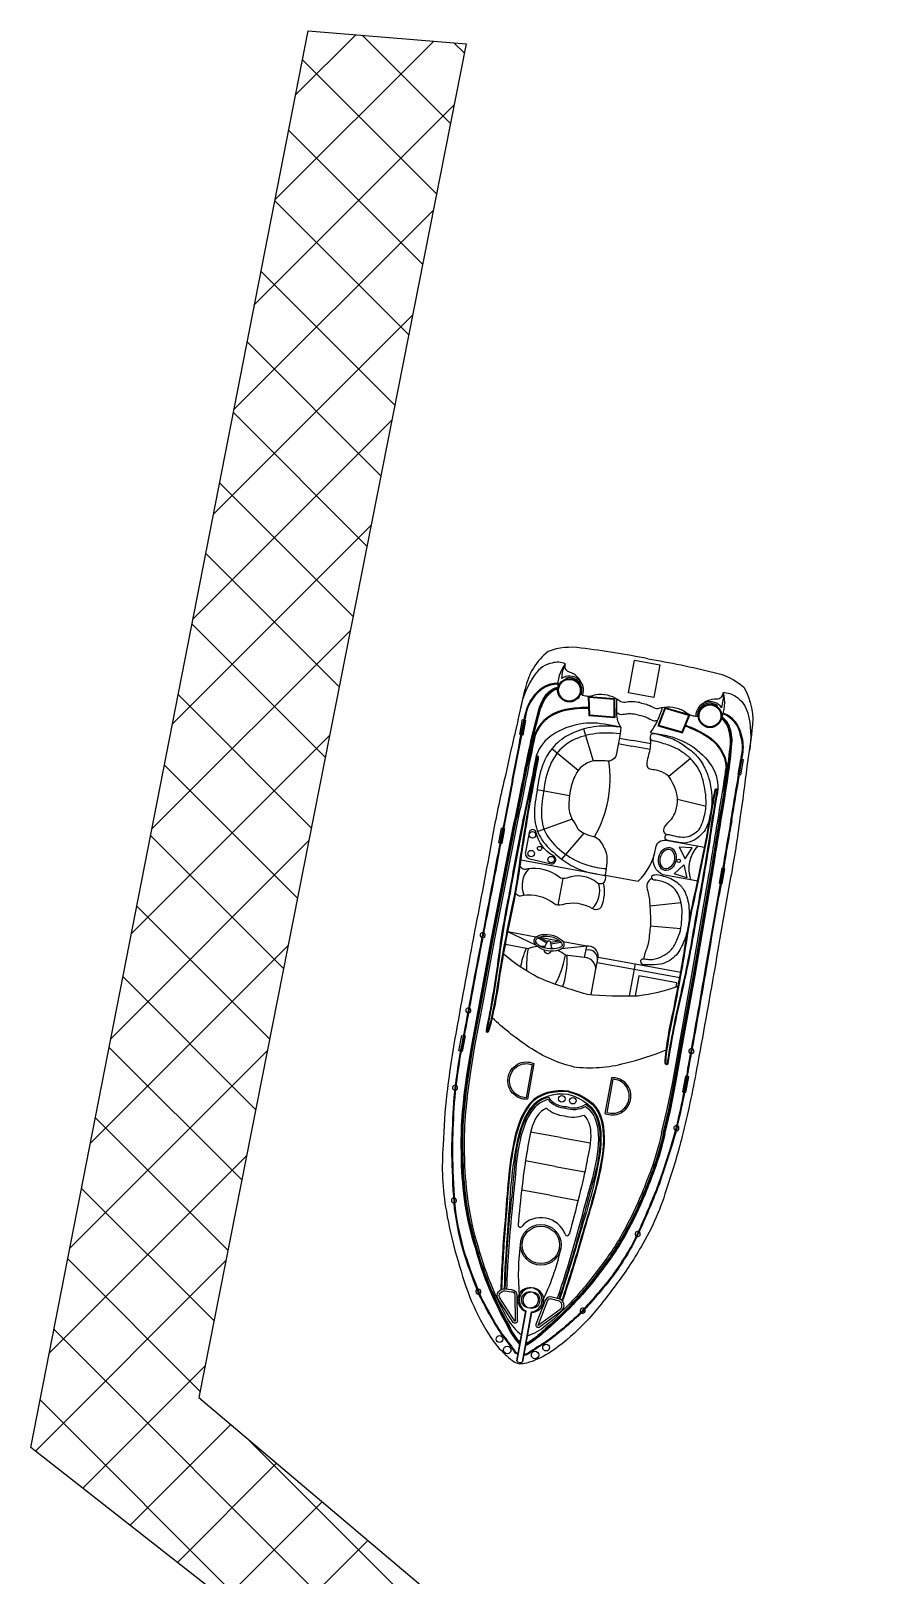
# Model space of a CAD drawing. Header units: metres. Extents: x 316591 to 321268, y 1878408 to 1881184.
# Drawn here: x 316680.8 to 316770.4, y 1880373.1 to 1880537.6 of the extents above; entities that cross this region are included whole.
import ezdxf

# ---------------------------------------------------------------- set-up
doc = ezdxf.new("R2010")
doc.units = ezdxf.units.M
doc.layers.add('PORT', color=5, linetype='Continuous')

msp = doc.modelspace()

# ---------------------------------------------------------------- linework, layer by layer
at = {"color": 32, "true_color": 0xcd6928}
for p, q in [((316737.77, 1880468.55), (316737.75, 1880468.63)), ((316753.83, 1880465.62), (316753.88, 1880465.69)), ((316740.68, 1880459.81), (316739.66, 1880463.22)), ((316743.42, 1880462.26), (316744.87, 1880461.99)), ((316746.77, 1880461.64), (316744.87, 1880461.99)), ((316739.03, 1880458.81), (316736.23, 1880461.11)), ((316743.31, 1880461.67), (316744.76, 1880461.41)), ((316746.71, 1880461.05), (316744.76, 1880461.41)), ((316751, 1880460.07), (316748.68, 1880458.16)), ((316738.12, 1880456.12), (316734.67, 1880456.73)), ((316752.66, 1880454.98), (316749.62, 1880455.72)), ((316738.4, 1880453.61), (316734.74, 1880452.29)), ((316739.64, 1880452.12), (316737.28, 1880449.37)), ((316741.03, 1880447.77), (316732.95, 1880449.25)), ((316737.4, 1880447.29), (316736.88, 1880444.45)), ((316750, 1880444.7), (316746.68, 1880444.36)), ((316749.96, 1880441.95), (316746.72, 1880442.21)), ((316734.55, 1880441.07), (316731.56, 1880441.62)), ((316734.55, 1880440.21), (316731.56, 1880441.62)), ((316735.71, 1880440.42), (316734.75, 1880440.98)), ((316735.8, 1880440.57), (316734.94, 1880441.07)), ((316736.88, 1880440.65), (316735.12, 1880440.97)), ((316736.11, 1880440.52), (316737.06, 1880440.67)), ((316736.14, 1880440.34), (316737.21, 1880440.52)), ((316739.95, 1880440.09), (316737.45, 1880440.54)), ((316739.95, 1880440.09), (316737.28, 1880439.82)), ((316739.73, 1880438.88), (316739.95, 1880440.09)), ((316745.01, 1880437.63), (316749.86, 1880436.75)), ((316745.11, 1880438.21), (316749.96, 1880437.33)), ((316737.15, 1880419.72), (316733.98, 1880420.3)), ((316737.15, 1880419.72), (316740.33, 1880419.14)), ((316736.59, 1880416.65), (316733.43, 1880417.23)), ((316736.59, 1880416.65), (316739.76, 1880416.07)), ((316736.03, 1880413.58), (316733, 1880414.13)), ((316736.03, 1880413.58), (316739.06, 1880413.02))]:
    msp.add_line(p, q, dxfattribs=at)
for points in [[(316746.46, 1880470.71, 0.01736), (316739.36, 1880471.84, 0.12634), (316735.85, 1880471.49, 0.172899), (316733.39, 1880467.5, 0.013884), (316732.54, 1880463.69, 0.008973), (316731.29, 1880458.26, 0.01509), (316729.97, 1880452.02, -0.002245), (316728.15, 1880442.37, 0.003342), (316726.17, 1880431.65, 0.016984), (316725.07, 1880424.43, 0.024546), (316724.68, 1880418.93, 0.067942), (316725.01, 1880411.87, 0.033948), (316726.1, 1880407.11, 0.022001), (316727.48, 1880402.79, 0.042872), (316729.49, 1880398.81, 0.059514), (316731.09, 1880396.79, 0.046364), (316732.05, 1880395.96, 0.104882), (316732.76, 1880395.62, 0.104882)], [(316746.46, 1880470.71, -0.01736), (316753.51, 1880469.25, -0.12634), (316756.67, 1880467.69, -0.172899), (316757.55, 1880463.09, -0.013884), (316757, 1880459.22, -0.008973), (316756.26, 1880453.7, -0.01509), (316755.28, 1880447.4, 0.002245), (316753.58, 1880437.73, -0.003342), (316751.65, 1880427, -0.016984), (316750.12, 1880419.86, -0.024546), (316748.54, 1880414.58, -0.067942), (316745.74, 1880408.09, -0.033948), (316743.04, 1880404.02, -0.022001), (316740.22, 1880400.46, -0.042872), (316736.93, 1880397.45, -0.059514), (316734.73, 1880396.13, -0.046364), (316733.53, 1880395.69, -0.104882), (316732.76, 1880395.62, -0.104882)], [(316737.67, 1880470.17, 0.164393), (316736.29, 1880470.25, 0.188684), (316734.46, 1880469.06, 0.10758), (316732.89, 1880465.38)], [(316726.88, 1880423.99), (316727.23, 1880426.56), (316727.71, 1880429.52), (316728.61, 1880434.33), (316729.82, 1880440.93), (316731.87, 1880451.5, 0.002601), (316733.05, 1880457.23, -0.004411), (316734.05, 1880462.1, -0.013009), (316734.89, 1880465.42, -0.113396), (316735.85, 1880467.1, -0.146005), (316736.87, 1880467.69, -1.595219)], [(316726.97, 1880423.98), (316727.31, 1880426.55), (316727.79, 1880429.51), (316728.7, 1880434.31), (316729.91, 1880440.92), (316731.96, 1880451.48, 0.002601), (316733.14, 1880457.21, -0.004411), (316734.13, 1880462.08, -0.013003), (316734.97, 1880465.39, -0.113337), (316735.92, 1880467.04, -0.144821), (316736.87, 1880467.6, -0.138987)], [(316727.06, 1880423.97), (316727.4, 1880426.54), (316727.88, 1880429.49), (316728.79, 1880434.3), (316729.99, 1880440.9), (316732.05, 1880451.47, 0.002601), (316733.22, 1880457.19, -0.00441), (316734.22, 1880462.06, -0.012997), (316735.05, 1880465.37, -0.113276), (316735.98, 1880466.98, -0.142458), (316736.88, 1880467.51, -0.142458)], [(316732.01, 1880457.73, 0.002942), (316732.85, 1880462.02, -0.002013), (316733.41, 1880464.74, -0.130442), (316734.25, 1880466.6, -0.261246), (316736.89, 1880468.13, -0.209197)], [(316732.09, 1880457.71, 0.002941), (316732.94, 1880462, -0.002014), (316733.5, 1880464.73, -0.130992), (316734.33, 1880466.55, -0.261832), (316736.89, 1880468.04, -0.261832)], [(316754.5, 1880467.1, -0.164393), (316755.82, 1880466.69, -0.188684), (316757.1, 1880464.92, -0.10758), (316757.28, 1880460.93)], [(316740.19, 1880465.42, 0.043334), (316738.12, 1880465.27, 0.18333), (316735.15, 1880463.75, 0.123985), (316734.18, 1880461.49, -0.015377), (316733.75, 1880459.81)], [(316740.19, 1880465.51, 0.043195), (316738.11, 1880465.36, 0.183415), (316735.09, 1880463.81, 0.094511), (316734.22, 1880462.09)], [(316743.57, 1880463.42), (316741.85, 1880463.73, 0.202722), (316736.06, 1880462.42, 0.178768), (316734.49, 1880459.99, -0.010028), (316733.39, 1880454.64, 0.005356), (316731.7, 1880445.79, 0.016605), (316730.5, 1880438.59, -0.018921), (316729.24, 1880431.13, 0.925873), (316729.52, 1880431.04, 0.041202), (316729.88, 1880432.34, 0.024461), (316730.67, 1880436.6, -0.012888), (316732.22, 1880444.82, 0.019359), (316733, 1880449.64, -0.002375), (316733.91, 1880455.23, 0.006386), (316734.58, 1880458.77, 0.013656), (316734.83, 1880460.19, 0.862706), (316734.56, 1880460.27, -0.648089)], [(316743.57, 1880463.42), (316743.5, 1880462.72), (316743.13, 1880460.63, -0.448043), (316741.97, 1880459.82, 0.025561), (316740.88, 1880459.83, 0.15676), (316739.7, 1880459.39, 0.144288), (316739, 1880458.77, 0.079427), (316738.31, 1880457.13, 0.054179), (316738.05, 1880455.15, 0.127294), (316738.42, 1880453.58, -0.025195), (316738.98, 1880452.64, 0.112656), (316739.65, 1880452.12, 0.061652), (316740.66, 1880451.77, -0.222278), (316741.39, 1880451.28, -0.049109), (316741.81, 1880450.55, -0.09997), (316742.08, 1880449.68, -0.045992), (316742.02, 1880448.35), (316741.93, 1880447.65)], [(316748.1, 1880420.13), (316748.69, 1880422.65), (316749.28, 1880425.59), (316750.13, 1880430.4), (316751.34, 1880437), (316753.15, 1880447.61, -0.002601), (316754.07, 1880453.39, 0.00441), (316754.86, 1880458.29, 0.012997), (316755.25, 1880461.68, 0.113276), (316754.95, 1880463.51, 0.142458), (316754.3, 1880464.33, 0.142458)], [(316748.18, 1880420.11), (316748.77, 1880422.63), (316749.37, 1880425.57), (316750.22, 1880430.38), (316751.42, 1880436.99), (316753.23, 1880447.6, -0.002601), (316754.16, 1880453.37, 0.004411), (316754.95, 1880458.28, 0.013003), (316755.33, 1880461.67, 0.113337), (316755.03, 1880463.55, 0.144821), (316754.33, 1880464.42, 0.138987)], [(316748.27, 1880420.09), (316748.86, 1880422.61), (316749.46, 1880425.55), (316750.3, 1880430.37), (316751.51, 1880436.97), (316753.32, 1880447.59, -0.002601), (316754.24, 1880453.36, 0.004411), (316755.03, 1880458.27, 0.013009), (316755.42, 1880461.67, 0.113396), (316755.11, 1880463.58, 0.146005), (316754.37, 1880464.5, 1.595219)], [(316750.46, 1880463.54, -0.043334), (316752.34, 1880462.68, -0.18333), (316754.58, 1880460.2, -0.123985), (316754.69, 1880457.75, 0.015377), (316754.51, 1880456.02)], [(316750.49, 1880463.63, -0.043195), (316752.38, 1880462.76, -0.183415), (316754.66, 1880460.23, -0.094511), (316754.86, 1880458.32)], [(316755.31, 1880453.48, -0.002941), (316756.03, 1880457.78, 0.002014), (316756.47, 1880460.53, 0.130992), (316756.34, 1880462.53, 0.261832), (316754.47, 1880464.84, 0.261832)], [(316755.4, 1880453.46, -0.002942), (316756.12, 1880457.77, 0.002013), (316756.56, 1880460.52, 0.130442), (316756.43, 1880462.55, 0.261246), (316754.51, 1880464.92, 0.209197)], [(316727.23, 1880423.94), (316727.58, 1880426.51), (316728.05, 1880429.46), (316728.96, 1880434.26), (316730.16, 1880440.87), (316732.22, 1880451.43, 0.002601), (316733.39, 1880457.16, -0.00441), (316734.39, 1880462.02, -0.002867), (316734.56, 1880462.75, -0.002867)], [(316746.74, 1880462.84), (316748.31, 1880462.55, -0.202722), (316753.26, 1880459.28, -0.178768), (316753.87, 1880456.46, 0.010028), (316753.01, 1880451.06, -0.005356), (316751.46, 1880442.18, -0.016605), (316750.04, 1880435.03, 0.018921), (316748.59, 1880427.6, -0.925873), (316748.3, 1880427.61, -0.041202), (316748.41, 1880428.96, -0.024461), (316749.18, 1880433.22, 0.012888), (316750.64, 1880441.45, -0.019359), (316751.61, 1880446.25, 0.002375), (316752.74, 1880451.79, -0.006386), (316753.35, 1880455.34, -0.013656), (316753.63, 1880456.76, -0.862706), (316753.9, 1880456.74, 0.648089)], [(316734.64, 1880460.24, 0.016488), (316734.58, 1880459.98, -0.010023), (316733.48, 1880454.62, 0.005356), (316731.79, 1880445.77, 0.016607), (316730.59, 1880438.58, -0.018921), (316729.32, 1880431.12, -0.01143), (316729.32, 1880431.11, 0.913283), (316729.43, 1880431.07, 0.041174), (316729.8, 1880432.36, 0.024478), (316730.58, 1880436.62, -0.012889), (316732.13, 1880444.83, 0.019362), (316732.92, 1880449.66, -0.002377), (316733.82, 1880455.25, 0.006391), (316734.5, 1880458.78, 0.013664), (316734.74, 1880460.2, -0.000701), (316734.74, 1880460.2, 0.819976), (316734.64, 1880460.24, 0.819976)], [(316747.93, 1880420.17), (316748.51, 1880422.69), (316749.11, 1880425.62), (316749.96, 1880430.43), (316751.16, 1880437.03), (316752.97, 1880447.64, -0.002601), (316753.9, 1880453.42, 0.00441), (316754.69, 1880458.32, 0.002867), (316754.79, 1880459.06, 0.002867)], [(316732.01, 1880457.73, -0.006425), (316730.85, 1880451.83, -0.002217), (316729.02, 1880442.2, 0.003368), (316726.99, 1880431.4, 0.024633), (316725.87, 1880424.57, 0.015037), (316725.61, 1880420, 0.025439), (316725.58, 1880417.45, 0.013843), (316725.85, 1880412.14, 0.040266), (316726.9, 1880407.27, 0.016729), (316728.52, 1880402.91, 0.029739), (316730.85, 1880398.77, -0.01525), (316732.18, 1880396.99, 0.132389), (316732.48, 1880396.71, 0.028442), (316732.63, 1880396.63, 0.028442)], [(316732.09, 1880457.72, -0.006424), (316730.94, 1880451.82, -0.002217), (316729.11, 1880442.18, 0.003368), (316727.07, 1880431.39, 0.024633), (316725.95, 1880424.56, 0.015038), (316725.69, 1880420, 0.025461), (316725.67, 1880417.45, 0.013839), (316725.94, 1880412.15, 0.040238), (316726.99, 1880407.3, 0.016715), (316728.6, 1880402.94, 0.029693), (316730.92, 1880398.82, -0.015234), (316732.26, 1880397.03, 0.134036), (316732.52, 1880396.79, 0.024879), (316732.64, 1880396.72, 0.024879)], [(316753.82, 1880456.74, -0.016488), (316753.79, 1880456.47, 0.010023), (316752.92, 1880451.07, -0.005356), (316751.38, 1880442.19, -0.016607), (316749.96, 1880435.05, 0.018921), (316748.51, 1880427.61, 0.01143), (316748.51, 1880427.61, -0.913283), (316748.39, 1880427.61, -0.041174), (316748.5, 1880428.94, -0.024478), (316749.27, 1880433.21, 0.012889), (316750.72, 1880441.44, -0.019362), (316751.69, 1880446.23, 0.002377), (316752.82, 1880451.78, -0.006391), (316753.44, 1880455.33, -0.013664), (316753.72, 1880456.74, 0.000701), (316753.72, 1880456.74, -0.819976), (316753.82, 1880456.74, -0.819976)], [(316755.4, 1880453.46, 0.006425), (316754.4, 1880447.54, 0.002217), (316752.7, 1880437.88, -0.003368), (316750.79, 1880427.06, -0.024633), (316749.43, 1880420.27, -0.015037), (316748.06, 1880415.9, -0.025439), (316747.18, 1880413.5, -0.013843), (316745.05, 1880408.63, -0.040266), (316742.35, 1880404.45, -0.016729), (316739.29, 1880400.94, -0.029739), (316735.65, 1880397.89, 0.01525), (316733.77, 1880396.7, -0.132389), (316733.39, 1880396.54, -0.028442), (316733.23, 1880396.52, -0.028442)], [(316755.31, 1880453.48, 0.006424), (316754.31, 1880447.55, 0.002217), (316752.61, 1880437.89, -0.003368), (316750.7, 1880427.07, -0.024633), (316749.34, 1880420.29, -0.015038), (316747.97, 1880415.93, -0.025461), (316747.1, 1880413.54, -0.013839), (316744.97, 1880408.67, -0.040238), (316742.28, 1880404.51, -0.016715), (316739.23, 1880401, -0.029693), (316735.61, 1880397.97, 0.015234), (316733.72, 1880396.77, -0.134036), (316733.38, 1880396.63, -0.024879), (316733.25, 1880396.61, -0.024879)], [(316741.93, 1880447.65), (316745.44, 1880447.01, 0.158322), (316747.32, 1880450.57, -0.417676), (316748.37, 1880451.39), (316752.5, 1880450.63)], [(316741.93, 1880447.65, -0.291269), (316741.69, 1880446.79, -0.299867), (316741.12, 1880446.82, 0.273478), (316737.85, 1880447.35, -0.28657), (316736.98, 1880447.48, 0.198759), (316733.67, 1880448.33, -0.45148), (316732.87, 1880448.63, -1.463971)], [(316751.77, 1880447.03), (316748.09, 1880447.7, -0.406088), (316747.13, 1880449.77)], [(316741.7, 1880446.8, -0.164009), (316741.48, 1880444.26, -0.407559), (316740.61, 1880444.07, 0.20466), (316737.33, 1880444.51, -0.28657), (316736.46, 1880444.64, 0.198759), (316733.15, 1880445.49, -0.45148), (316732.35, 1880445.79, -1.463971)], [(316739.94, 1880434.98, -0.033687), (316734.76, 1880436.77, -0.051879), (316731.12, 1880439.22, -1.92312)], [(316740.44, 1880434.96), (316740.9, 1880437.46, 0.462925), (316739.73, 1880438.88), (316737.69, 1880439.13)], [(316740.9, 1880437.46), (316741.09, 1880438.54, 0.545737), (316739.87, 1880439.68, 0.282905)], [(316741.09, 1880438.54), (316741.16, 1880438.93, 0.516839), (316739.95, 1880440.09, 0.282905)], [(316739.94, 1880434.98, 0.033687), (316745.41, 1880434.82, 0.051879), (316749.69, 1880435.83, 1.92312)], [(316738.53, 1880427.25, -0.096403), (316733.52, 1880429.55, -0.040538), (316729.91, 1880432.44, -1.92312)], [(316738.53, 1880427.25, 0.096403), (316744.03, 1880427.64, 0.040538), (316748.43, 1880429.06, 1.92312)], [(316734.33, 1880427.59), (316733.64, 1880423.79, -0.483063), (316731.59, 1880426.09, -0.50024), (316734.33, 1880427.59, -0.418424)], [(316742.58, 1880426.09), (316741.88, 1880422.29, 0.483063), (316744.61, 1880423.71, 0.50024), (316742.58, 1880426.09, 0.418424)], [(316726.88, 1880423.99, 0.031596), (316726.57, 1880419.96, 0.004928), (316726.58, 1880417.26, 0.02844), (316726.99, 1880412.59, 0.042875), (316728.06, 1880407.99, 0.035347), (316729.6, 1880403.54, 0.024093), (316731.52, 1880399.61, 0.079837), (316732.81, 1880397.66)], [(316726.97, 1880423.98, 0.031592), (316726.66, 1880419.96, 0.004926), (316726.67, 1880417.27, 0.028436), (316727.08, 1880412.6, 0.042895), (316728.14, 1880408.02, 0.035363), (316729.68, 1880403.58, 0.024111), (316731.6, 1880399.65, 0.077658), (316732.83, 1880397.77, 0.077658)], [(316727.06, 1880423.96, 0.031588), (316726.74, 1880419.96, 0.004924), (316726.76, 1880417.27, 0.028433), (316727.17, 1880412.62, 0.042917), (316728.23, 1880408.04, 0.035379), (316729.76, 1880403.61, 0.02413), (316731.68, 1880399.69, 0.075408), (316732.85, 1880397.88, 0.075408)], [(316727.23, 1880423.94, 0.031581), (316726.92, 1880419.95, 0.00492), (316726.93, 1880417.27, 0.028426), (316727.34, 1880412.64, 0.042959), (316728.39, 1880408.09, 0.035411), (316729.92, 1880403.68, 0.028829), (316731.53, 1880400.39, 0.092336), (316733, 1880398.69, 0.080328)], [(316748.27, 1880420.09, -0.031596), (316747.14, 1880416.2, -0.004928), (316746.17, 1880413.69, -0.02844), (316744.14, 1880409.46, -0.042875), (316741.52, 1880405.54, -0.035347), (316738.5, 1880401.92, -0.024093), (316735.32, 1880398.92, -0.079837), (316733.42, 1880397.55)], [(316748.18, 1880420.1, -0.031592), (316747.06, 1880416.23, -0.004926), (316746.09, 1880413.72, -0.028436), (316744.06, 1880409.5, -0.042895), (316741.45, 1880405.59, -0.035363), (316738.44, 1880401.98, -0.024111), (316735.26, 1880398.99, -0.077658), (316733.44, 1880397.66, -0.077658)], [(316748.1, 1880420.12, -0.031588), (316746.98, 1880416.26, -0.004924), (316746.01, 1880413.75, -0.028433), (316743.99, 1880409.55, -0.042917), (316741.38, 1880405.64, -0.035379), (316738.38, 1880402.04, -0.02413), (316735.2, 1880399.05, -0.075408), (316733.46, 1880397.77, -0.075408)], [(316747.93, 1880420.16, -0.031581), (316746.81, 1880416.32, -0.00492), (316745.85, 1880413.82, -0.028426), (316743.83, 1880409.63, -0.042959), (316741.24, 1880405.75, -0.035411), (316738.25, 1880402.16, -0.028829), (316735.58, 1880399.65, -0.092336), (316733.61, 1880398.58, -0.080328)], [(316731.25, 1880403.59), (316731.95, 1880403.52, -0.382221), (316732.52, 1880403), (316732.56, 1880400.27, -0.786544), (316732.13, 1880400.03), (316730.52, 1880402.51, -0.616464), (316731.25, 1880403.59, -3.844907)], [(316736.98, 1880402.55), (316736.29, 1880402.72, 0.382221), (316735.58, 1880402.44), (316734.58, 1880399.9, 0.786544), (316734.9, 1880399.53), (316737.28, 1880401.28, 0.616464), (316736.98, 1880402.55, 3.844907)]]:
    msp.add_lwpolyline(points, format="xyb", dxfattribs=at)
for points in [[(316747.75, 1880470.07), (316747.11, 1880466.58), (316744.39, 1880467.08), (316745.03, 1880470.57)], [(316742.93, 1880466.47), (316742.94, 1880464.41), (316740.22, 1880464.61), (316740.14, 1880466.7)], [(316742.85, 1880466.39), (316742.85, 1880464.5), (316740.3, 1880464.69), (316740.23, 1880466.6)], [(316748.26, 1880465.49), (316747.53, 1880463.57), (316750.15, 1880462.8), (316750.95, 1880464.72)], [(316748.32, 1880465.39), (316747.64, 1880463.63), (316750.1, 1880462.91), (316750.83, 1880464.67)], [(316750.43, 1880449.41), (316751.19, 1880450.57), (316749.8, 1880450.65)], [(316750.31, 1880448.74), (316750.61, 1880447.37), (316749.28, 1880447.8)]]:
    msp.add_lwpolyline(points, close=True, dxfattribs=at)
for points in [[(316732.97, 1880462.6), (316732.82, 1880462.63), (316733.11, 1880464.23), (316733.3, 1880464.19)], [(316733.38, 1880464.18), (316733.44, 1880464.16), (316733.15, 1880462.57), (316733.06, 1880462.59)], [(316756.39, 1880459.98), (316756.33, 1880459.99), (316756.04, 1880458.39), (316756.13, 1880458.38)], [(316756.22, 1880458.36), (316756.37, 1880458.33), (316756.66, 1880459.93), (316756.47, 1880459.96)], [(316730.71, 1880451.08), (316730.6, 1880451.1), (316730.89, 1880452.67), (316731.02, 1880452.65)], [(316731.11, 1880452.63), (316731.19, 1880452.62), (316730.91, 1880451.04), (316730.8, 1880451.06)], [(316754.44, 1880448.37), (316754.35, 1880448.39), (316754.06, 1880446.81), (316754.17, 1880446.79)], [(316754.26, 1880446.78), (316754.37, 1880446.76), (316754.66, 1880448.33), (316754.53, 1880448.36)], [(316733.72, 1880439.82), (316731.31, 1880440.29)], [(316741.16, 1880438.93), (316745.11, 1880438.21), (316744.49, 1880434.8)], [(316741.06, 1880438.35), (316745.01, 1880437.63)], [(316749.47, 1880435.75), (316749.56, 1880436.2), (316745.52, 1880436.94), (316745.13, 1880434.81)], [(316726.5, 1880428.92), (316726.35, 1880428.95), (316726.65, 1880430.59), (316726.81, 1880430.56)], [(316726.9, 1880430.55), (316727.01, 1880430.53), (316726.71, 1880428.88), (316726.59, 1880428.9)], [(316750.57, 1880426.23), (316750.46, 1880426.25), (316750.16, 1880424.6), (316750.28, 1880424.58)], [(316750.37, 1880424.56), (316750.52, 1880424.54), (316750.82, 1880426.18), (316750.66, 1880426.21)], [(316732.5, 1880395.93), (316733.47, 1880401.26)], [(316733.46, 1880401.21), (316732.5, 1880395.93)], [(316733.1, 1880395.82), (316734.08, 1880401.15)], [(316734.07, 1880401.1), (316733.1, 1880395.82)]]:
    msp.add_lwpolyline(points, dxfattribs=at)
for points in [[(316736.17, 1880448.85, 0.917705), (316736.33, 1880449.75, -0.209704), (316734.58, 1880452.18, 0.850912), (316733.81, 1880452.2), (316733.43, 1880450.12, 0.435659), (316733.89, 1880449.41)], [(316734.13, 1880427.48), (316733.49, 1880423.96, -0.460147), (316731.76, 1880426.06, -0.47706)], [(316742.72, 1880425.92), (316742.08, 1880422.4, 0.460147), (316744.44, 1880423.75, 0.47706)], [(316731.22, 1880403.38), (316731.94, 1880403.3, -0.383069), (316732.3, 1880402.98), (316732.34, 1880400.22, -0.853636), (316732.3, 1880400.17), (316730.71, 1880402.63, -0.613527)], [(316736.93, 1880402.33), (316736.23, 1880402.52, 0.383069), (316735.78, 1880402.35), (316734.77, 1880399.78, 0.853636), (316734.79, 1880399.72), (316737.14, 1880401.45, 0.613527)]]:
    msp.add_lwpolyline(points, format="xyb", close=True, dxfattribs=at)
for centre, radius in [((316738.11, 1880467.35), 1.25), ((316738.11, 1880467.35), 1.16), ((316753.08, 1880464.62), 1.25), ((316753.08, 1880464.62), 1.16), ((316734.17, 1880451.95), 0.348), ((316734.05, 1880449.95), 0.348), ((316734.94, 1880450.5), 0.226), ((316736.16, 1880449.31), 0.348), ((316749.75, 1880449.18), 0.187), ((316737.3, 1880423.85), 0.35), ((316738.48, 1880423.64), 0.35), ((316735.07, 1880408.29), 2.17), ((316735.07, 1880408.29), 2.17), ((316735.07, 1880408.29), 1.99), ((316735.07, 1880408.29), 1.99), ((316733.91, 1880402.43), 0.882), ((316734.08, 1880402.4), 0.882), ((316730.67, 1880398.26), 0.359), ((316735.63, 1880397.35), 0.359), ((316731.49, 1880397.1), 0.4), ((316734.46, 1880396.56), 0.4)]:
    msp.add_circle(centre, radius, dxfattribs=at)
for centre, radius, start, end in [((316740.89, 1880467.77), 4.02, 143.3239, 183.6595), ((316741.29, 1880468.43), 4.02, 154.2973, 177.5298), ((316738.11, 1880467.35), 1.51, 338.981, 123.8826), ((316738.11, 1880467.35), 1.34, 338.981, 105.9309), ((316750.63, 1880465.99), 4.02, 335.6508, 15.9865), ((316750.49, 1880466.75), 4.02, 341.7805, 5.0131), ((316753.08, 1880464.62), 1.51, 35.4278, 180.3294), ((316753.08, 1880464.62), 1.34, 53.3795, 180.3294), ((316729.67, 1880458.02), 12.78, 330.5547, 8.0273), ((316754.39, 1880448.34), 3.57, 137.1237, 199.0112), ((316735.64, 1880446.57), 2.57, 136.2796, 204.4271), ((316738.78, 1880445.99), 2.57, 312.8552, 17.0594), ((316728.88, 1880441.27), 0.272, 85.7505, 252.253), ((316728.88, 1880441.27), 0.272, 270.8772, 67.1263), ((316736.81, 1880439.55), 1.42, 138.0598, 165.6999), ((316735.94, 1880440.46), 0.19, 349.6552, 169.6552), ((316734.8, 1880439.91), 1.42, 355.2577, 21.2506), ((316735.09, 1880436.01), 4.06, 95.0894, 109.8452), ((316735.09, 1880436.01), 4.06, 84.5577, 90.897), ((316736.81, 1880439.55), 1.42, 173.2704, 173.5397), ((316735.8, 1880439.72), 0.397, 180.4575, 338.803), ((316734.8, 1880439.91), 1.42, 345.7706, 346.0399), ((316735.09, 1880436.01), 4.06, 69.6043, 73.8442), ((316735.09, 1880436.01), 4.06, 50.2801, 63.6312), ((316727.35, 1880433.25), 0.272, 84.526, 254.6251), ((316727.35, 1880433.25), 0.272, 273.2852, 65.8658), ((316751.11, 1880428.91), 0.272, 93.4446, 246.0251), ((316751.11, 1880428.91), 0.272, 264.6853, 74.7844), ((316725.94, 1880425.01), 0.272, 87.929, 258.3356), ((316725.94, 1880425.01), 0.272, 276.9945, 69.2701), ((316737.83, 1880425.47), 2.46, 217.1596, 268.3667), ((316737.84, 1880425.33), 3.31, 228.7793, 265.3817), ((316737.83, 1880425.47), 2.63, 220.617, 268.3667), ((316738.56, 1880425.34), 2.63, 250.9436, 298.6934), ((316738.56, 1880425.34), 2.46, 250.9436, 302.1508), ((316738.49, 1880425.21), 3.31, 253.9287, 290.531), ((316749.51, 1880420.71), 0.272, 90.0402, 242.3158), ((316749.51, 1880420.71), 0.272, 260.9747, 71.3813), ((316725.82, 1880413.02), 0.272, 99.9437, 268.0393), ((316725.82, 1880413.02), 0.272, 286.6744, 81.3086), ((316735.04, 1880408.57), 2.61, 77.9148, 139.7159), ((316735.19, 1880408.54), 2.61, 19.5944, 81.3955), ((316732.87, 1880410.4), 0.231, 173.9928, 320.4606), ((316737.87, 1880409.49), 0.231, 198.8498, 345.3175), ((316745.39, 1880409.45), 0.272, 78.0017, 232.636), ((316745.39, 1880409.45), 0.272, 251.271, 59.3667), ((316755.72, 1880405.17), 23.05, 171.257, 186.3278), ((316714.65, 1880412.67), 23.05, 332.9826, 348.0534), ((316728.42, 1880403.3), 0.272, 124.2827, 279.4247), ((316728.42, 1880403.3), 0.272, 298.0625, 105.6449), ((316733.91, 1880402.43), 1.3, 277.3216, 249.7712), ((316734.08, 1880402.4), 1.3, 269.5391, 241.9887), ((316739.53, 1880401.28), 0.272, 53.6654, 221.2478), ((316739.53, 1880401.28), 0.272, 239.8856, 35.0276), ((316732.88, 1880396.29), 0.522, 223.5625, 295.7478), ((316732.88, 1880396.29), 0.522, 223.5625, 295.7478)]:
    msp.add_arc(centre, radius, start, end, dxfattribs=at)
for centre, major_axis, ratio in [((316748.54, 1880449.38), (-0.28, -1.21), 0.758117), ((316735.94, 1880440.46), (-1.59, 0.29), 0.533092)]:
    msp.add_ellipse(centre, major_axis=major_axis, ratio=ratio, dxfattribs=at)
for start_param, end_param in [(4.712389, 5.232342), (0.830012, 1.576846)]:
    msp.add_ellipse((316735.7, 1880439.46), major_axis=(-0.85, -4.66), ratio=0.425319, start_param=start_param, end_param=end_param, dxfattribs=at)
for points in [[(316739.4, 1880468.13), (316739.1, 1880468.61), (316738.32, 1880469.2), (316737.84, 1880469.44), (316737.65, 1880469.83), (316737.67, 1880470.17)], [(316745.61, 1880466.03), (316744.87, 1880466.12), (316744.38, 1880466.1), (316743.73, 1880466.07), (316743.24, 1880466.36), (316742.16, 1880466.81), (316740.91, 1880466.85), (316740.25, 1880466.7), (316739.84, 1880466.72), (316739.28, 1880466.9)], [(316752.15, 1880465.81), (316752.6, 1880466.15), (316753.55, 1880466.42), (316754.08, 1880466.48), (316754.39, 1880466.78), (316754.5, 1880467.1)], [(316743.57, 1880463.42), (316743.27, 1880464.07), (316743.16, 1880464.9), (316743.15, 1880466.42)], [(316745.61, 1880466.03), (316746.32, 1880465.85), (316746.78, 1880465.66), (316747.38, 1880465.4), (316747.93, 1880465.5), (316749.11, 1880465.54), (316750.29, 1880465.14), (316750.86, 1880464.77), (316751.25, 1880464.63), (316751.83, 1880464.61)], [(316746.74, 1880462.84), (316747.1, 1880463.37), (316747.5, 1880464.11), (316748.04, 1880465.53)], [(316743.57, 1880463.42), (316741.57, 1880463.53), (316739.27, 1880463.1), (316737.52, 1880462.28), (316735.93, 1880460.7), (316735.13, 1880458.99), (316734.63, 1880456.46), (316734.4, 1880453.76), (316735.03, 1880451.69), (316736.63, 1880449.89), (316738.31, 1880448.7), (316740.35, 1880447.9), (316741.93, 1880447.65)], [(316748.42, 1880451.96), (316748.16, 1880452.33), (316748.34, 1880452.92), (316748.88, 1880453.5), (316749.32, 1880454.23), (316749.61, 1880455.44), (316749.56, 1880456.33), (316749.12, 1880457.43), (316748.65, 1880458.19), (316747.7, 1880458.74), (316746.99, 1880458.89), (316746.51, 1880459.05), (316746.39, 1880459.44), (316746.52, 1880460.28), (316746.77, 1880461.89), (316746.86, 1880462.7), (316747.75, 1880462.6), (316749.37, 1880462.04), (316750.5, 1880461.34), (316751.65, 1880460.37), (316752.52, 1880459.06), (316753.01, 1880457.75), (316753.23, 1880456.45), (316753.27, 1880455.14), (316753.05, 1880453.78), (316752.56, 1880452.48), (316752.05, 1880451.87), (316751.4, 1880451.4), (316750.29, 1880451.08), (316749.61, 1880451.16), (316748.76, 1880451.32), (316748.32, 1880451.54), (316748.42, 1880451.96), (316748.83, 1880451.95), (316749.74, 1880451.75), (316750.55, 1880451.74), (316751.34, 1880452.05), (316751.91, 1880452.53), (316752.3, 1880453.32), (316752.65, 1880454.9), (316752.62, 1880456.26), (316752.4, 1880457.51), (316752.08, 1880458.54), (316751.7, 1880459.22), (316751.09, 1880459.98), (316750.2, 1880460.72), (316749.47, 1880461.16), (316748.56, 1880461.53), (316747.79, 1880461.77), (316747.24, 1880461.91), (316746.83, 1880462.04), (316746.75, 1880462.3)], [(316746.58, 1880438.69), (316746.24, 1880438.72), (316745.81, 1880438.71), (316745.76, 1880438.31), (316746.43, 1880438.1), (316747.82, 1880438.18), (316749.31, 1880438.98), (316750.27, 1880440.54), (316750.76, 1880442.16), (316750.84, 1880444.17), (316750.31, 1880446.05), (316749.45, 1880446.98), (316747.93, 1880447.62), (316747.21, 1880447.71), (316746.9, 1880447.58), (316746.98, 1880447.21), (316747.35, 1880447.11), (316748.59, 1880446.72), (316749.36, 1880446.12), (316749.86, 1880445.21), (316750.08, 1880444.23), (316750.08, 1880442.97), (316749.93, 1880441.78), (316749.55, 1880440.74), (316748.98, 1880439.73), (316748.07, 1880439.06), (316746.97, 1880438.69), (316746.58, 1880438.69)], [(316746.89, 1880447.35), (316746.56, 1880447.05), (316746.37, 1880446.6), (316746.51, 1880445.75), (316746.63, 1880445.07), (316746.7, 1880443.97), (316746.73, 1880442.3), (316746.64, 1880441.44), (316746.52, 1880440.54), (316746.34, 1880439.85), (316746.12, 1880439.25), (316746.02, 1880438.76)]]:
    msp.add_spline(points, degree=3, dxfattribs=at)
for points, knots in [([(316745.37, 1880464.73), (316745.13, 1880464.77), (316744.72, 1880464.84), (316744.1, 1880464.82), (316743.56, 1880464.68), (316743.27, 1880464.87), (316743.16, 1880464.95)], [0, 0, 0, 0, 0.00840925, 0.01405459, 0.02148076, 0.02583256, 0.02583256, 0.02583256, 0.02583256]), ([(316745.37, 1880464.73), (316745.61, 1880464.68), (316746.02, 1880464.6), (316746.59, 1880464.37), (316747.05, 1880464.04), (316747.39, 1880464.12), (316747.51, 1880464.16)], [0, 0, 0, 0, 0.00840925, 0.01405459, 0.02148076, 0.02583256, 0.02583256, 0.02583256, 0.02583256]), ([(316743.5, 1880462.72), (316741.5, 1880462.92), (316739.63, 1880462.73), (316736.59, 1880460.91), (316735.79, 1880459.24), (316735.16, 1880455.38), (316734.81, 1880453.36), (316736.61, 1880450.48), (316738.34, 1880449.24), (316740.69, 1880448.52), (316741.33, 1880448.43), (316742.02, 1880448.35)], [0, 0, 0, 0, 0.0684102, 0.0684102, 0.1368204, 0.1368204, 0.2052306, 0.2052306, 0.2736407, 0.2736407, 0.2974604, 0.2974604, 0.2974604, 0.2974604]), ([(316748.3, 1880448.34), (316748.7, 1880448.25), (316749.25, 1880448.76), (316749.37, 1880450.03), (316748.96, 1880450.52), (316748.09, 1880450.32), (316747.67, 1880449.58), (316747.84, 1880448.64), (316748.06, 1880448.4), (316748.3, 1880448.34)], [0, 0, 0, 0, 1.743273, 1.743273, 3.486547, 3.486547, 5.22982, 5.22982, 6.283185, 6.283185, 6.283185, 6.283185]), ([(316734.53, 1880440.72), (316734.49, 1880440.54), (316734.67, 1880440.26), (316735.85, 1880439.63), (316737.17, 1880439.79), (316737.49, 1880440.46), (316736.67, 1880441.13), (316735.05, 1880441.21), (316734.57, 1880440.95), (316734.53, 1880440.72)], [0, 0, 0, 0, 1.031451, 1.031451, 2.992455, 2.992455, 4.95346, 4.95346, 6.283185, 6.283185, 6.283185, 6.283185]), ([(316738.06, 1880424.66), (316736.56, 1880424.81), (316734.9, 1880424.56), (316732.94, 1880422.17), (316732.48, 1880420.64), (316731.54, 1880416.23), (316731.49, 1880413.31), (316731, 1880408.08), (316730.89, 1880405.84), (316730.8, 1880403.51)], [0, 0, 0, 0, 0.0462196, 0.0462196, 0.0924392, 0.0924392, 0.1947325, 0.1947325, 0.2709084, 0.2709084, 0.2709084, 0.2709084]), ([(316738.05, 1880424.57), (316736.5, 1880424.72), (316734.84, 1880424.42), (316732.91, 1880421.91), (316732.49, 1880420.33), (316731.61, 1880415.89), (316731.53, 1880412.97), (316731.08, 1880407.87), (316730.98, 1880405.75), (316730.89, 1880403.55)], [0, 0, 0, 0, 0.0480884, 0.0480884, 0.0961768, 0.0961768, 0.1985377, 0.1985377, 0.2704106, 0.2704106, 0.2704106, 0.2704106]), ([(316738.02, 1880424.31), (316736.45, 1880424.46), (316734.85, 1880424.1), (316733.02, 1880421.49), (316732.64, 1880419.86), (316731.82, 1880415.34), (316731.72, 1880412.34), (316731.32, 1880407.4), (316731.23, 1880405.49), (316731.16, 1880403.6)], [0, 0, 0, 0, 0.0508337, 0.0508337, 0.1016674, 0.1016674, 0.2060328, 0.2060328, 0.2709084, 0.2709084, 0.2709084, 0.2709084]), ([(316735.87, 1880423.99), (316735.54, 1880423.9), (316734.22, 1880423.38), (316732.48, 1880420.03), (316732.15, 1880414.82), (316731.46, 1880409.06), (316731.31, 1880405.18), (316731.24, 1880403.59)], [0.0234044, 0.0234044, 0.0234044, 0.0234044, 0.0350942, 0.0739111, 0.138251, 0.2165713, 0.2709084, 0.2709084, 0.2709084, 0.2709084]), ([(316737.96, 1880424.32), (316739.49, 1880423.91), (316740.86, 1880423), (316741.65, 1880419.92), (316741.43, 1880418.26), (316740.59, 1880413.74), (316739.63, 1880410.9), (316738.25, 1880406.13), (316737.67, 1880404.32), (316737.07, 1880402.52)], [0, 0, 0, 0, 0.0508337, 0.0508337, 0.1016674, 0.1016674, 0.2060328, 0.2060328, 0.2709084, 0.2709084, 0.2709084, 0.2709084]), ([(316738.03, 1880424.58), (316739.53, 1880424.17), (316740.98, 1880423.3), (316741.89, 1880420.27), (316741.74, 1880418.64), (316740.99, 1880414.18), (316740.03, 1880411.42), (316738.65, 1880406.49), (316738, 1880404.47), (316737.3, 1880402.38)], [0, 0, 0, 0, 0.0480884, 0.0480884, 0.0961768, 0.0961768, 0.1985377, 0.1985377, 0.2704106, 0.2704106, 0.2704106, 0.2704106]), ([(316738.06, 1880424.66), (316739.51, 1880424.27), (316740.97, 1880423.45), (316741.96, 1880420.52), (316741.85, 1880418.92), (316741.17, 1880414.47), (316740.19, 1880411.72), (316738.79, 1880406.66), (316738.11, 1880404.52), (316737.37, 1880402.31)], [0, 0, 0, 0, 0.0462196, 0.0462196, 0.0924392, 0.0924392, 0.1947325, 0.1947325, 0.2709084, 0.2709084, 0.2709084, 0.2709084]), ([(316735.83, 1880423.76), (316735.24, 1880423.58), (316734.72, 1880423.29), (316733.47, 1880421.78), (316733.01, 1880420.28), (316732.48, 1880417.57), (316732.4, 1880416.21), (316732.02, 1880412.08), (316731.7, 1880409.3), (316731.5, 1880405.55), (316731.46, 1880404.57), (316731.42, 1880403.59)], [0.0248254, 0.0248254, 0.0248254, 0.0248254, 0.0474598, 0.0474598, 0.0949196, 0.0949196, 0.1423794, 0.1423794, 0.237299, 0.237299, 0.2709084, 0.2709084, 0.2709084, 0.2709084]), ([(316735.66, 1880422.84), (316733.97, 1880422.13), (316733.81, 1880419.29), (316733.28, 1880416.53), (316732.86, 1880412.85), (316732.64, 1880410.42)], [0.0313661, 0.0313661, 0.0313661, 0.0313661, 0.1084744, 0.1084744, 0.1920729, 0.1920729, 0.1920729, 0.1920729]), ([(316739.82, 1880423.03), (316740.31, 1880422.65), (316740.69, 1880422.2), (316741.32, 1880420.35), (316741.23, 1880418.78), (316740.77, 1880416.06), (316740.37, 1880414.75), (316739.26, 1880410.76), (316738.58, 1880408.05), (316737.44, 1880404.47), (316737.13, 1880403.53), (316736.82, 1880402.6)], [0.0248254, 0.0248254, 0.0248254, 0.0248254, 0.0474598, 0.0474598, 0.0949196, 0.0949196, 0.1423794, 0.1423794, 0.237299, 0.237299, 0.2709084, 0.2709084, 0.2709084, 0.2709084]), ([(316739.86, 1880423.26), (316740.14, 1880423.06), (316741.19, 1880422.11), (316741.64, 1880418.36), (316740.11, 1880413.37), (316738.71, 1880407.74), (316737.49, 1880404.05), (316736.99, 1880402.55)], [0.0234044, 0.0234044, 0.0234044, 0.0234044, 0.0350942, 0.0739111, 0.138251, 0.2165713, 0.2709084, 0.2709084, 0.2709084, 0.2709084]), ([(316739.65, 1880422.11), (316740.98, 1880420.85), (316740.13, 1880418.14), (316739.65, 1880415.36), (316738.74, 1880411.78), (316738.09, 1880409.43)], [0.0313661, 0.0313661, 0.0313661, 0.0313661, 0.1084744, 0.1084744, 0.1920729, 0.1920729, 0.1920729, 0.1920729])]:
    msp.add_open_spline(points, degree=3, knots=knots, dxfattribs=at)
for points in [[(316732.93, 1880437.86), (316733.05, 1880438.52), (316733.24, 1880439.2), (316733.54, 1880439.89)], [(316737.39, 1880435.76), (316737.72, 1880436.73), (316737.93, 1880437.87), (316737.86, 1880439.1)]]:
    msp.add_open_spline(points, degree=3, dxfattribs=at)
at = {"layer": 'PORT'}
for p, q in [((316680.78, 1880386.71), (316710.31, 1880537.57)), ((316710.31, 1880537.57), (316727.13, 1880536.2)), ((316727.13, 1880536.2), (316698.64, 1880392.05)), ((316698.64, 1880392.05), (316816.43, 1880292.5)), ((316816.95, 1880279.95), (316680.78, 1880386.71))]:
    msp.add_line(p, q, dxfattribs=at)
at = {"layer": 'PORT', "linetype": 'Continuous'}
for p, q in [((316706.79, 1880519.61), (316723.66, 1880536.48)), ((316708.98, 1880530.78), (316715.36, 1880537.16)), ((316725.45, 1880527.7), (316716.05, 1880537.1)), ((316726.93, 1880535.19), (316725.82, 1880536.31)), ((316723.97, 1880520.2), (316709.7, 1880534.47)), ((316704.61, 1880508.45), (316725.84, 1880529.68)), ((316722.49, 1880512.7), (316708.23, 1880526.96)), ((316721.01, 1880505.2), (316706.76, 1880519.45)), ((316702.42, 1880497.28), (316723.63, 1880518.49)), ((316719.52, 1880497.7), (316705.29, 1880511.94)), ((316700.24, 1880486.12), (316721.42, 1880507.3)), ((316718.04, 1880490.2), (316703.82, 1880504.43)), ((316716.56, 1880482.71), (316702.35, 1880496.92)), ((316698.05, 1880474.95), (316719.21, 1880496.11)), ((316715.08, 1880475.21), (316700.88, 1880489.41)), ((316695.86, 1880463.78), (316717, 1880484.92)), ((316713.6, 1880467.71), (316699.41, 1880481.9)), ((316693.68, 1880452.62), (316714.79, 1880473.72)), ((316712.11, 1880460.21), (316697.94, 1880474.39)), ((316710.63, 1880452.71), (316696.47, 1880466.88)), ((316691.49, 1880441.45), (316712.57, 1880462.53)), ((316709.15, 1880445.21), (316695, 1880459.37)), ((316707.67, 1880437.71), (316693.53, 1880451.85)), ((316689.31, 1880430.28), (316710.36, 1880451.34)), ((316706.19, 1880430.22), (316692.06, 1880444.34)), ((316687.12, 1880419.12), (316708.15, 1880440.15)), ((316704.7, 1880422.72), (316690.59, 1880436.83)), ((316684.93, 1880407.95), (316705.94, 1880428.96)), ((316703.22, 1880415.22), (316689.12, 1880429.32)), ((316701.74, 1880407.72), (316687.65, 1880421.81)), ((316682.75, 1880396.79), (316703.73, 1880417.76)), ((316700.26, 1880400.22), (316686.18, 1880414.3)), ((316681.27, 1880386.32), (316701.51, 1880406.57)), ((316698.78, 1880392.72), (316684.71, 1880406.79)), ((316750.4, 1880332.12), (316683.24, 1880399.28)), ((316686.3, 1880382.38), (316699.3, 1880395.38)), ((316708.82, 1880364.72), (316681.77, 1880391.77)), ((316691.33, 1880378.43), (316702.06, 1880389.16)), ((316791.97, 1880299.53), (316703.89, 1880387.61)), ((316696.37, 1880374.48), (316706.93, 1880385.04)), ((316701.4, 1880370.54), (316711.79, 1880380.93)), ((316706.43, 1880366.59), (316716.66, 1880376.82))]:
    msp.add_line(p, q, dxfattribs=at)

doc.saveas('drawing.dxf')
